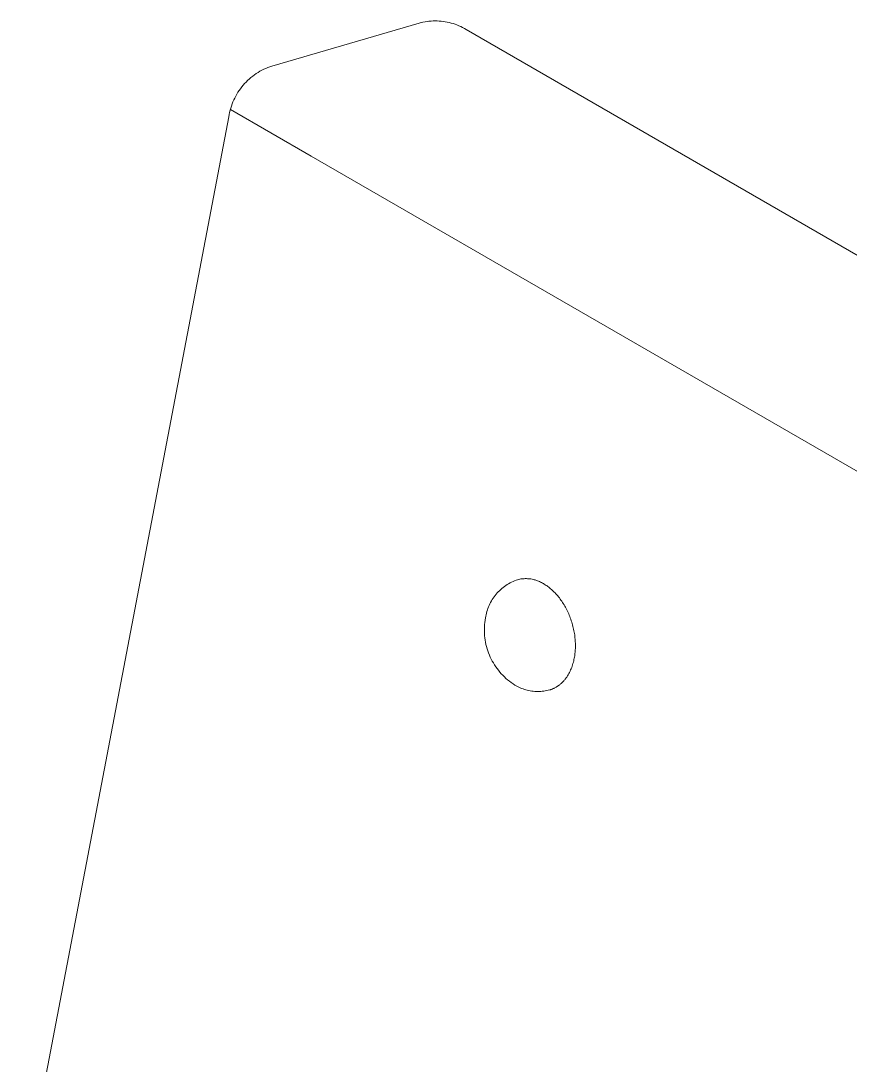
# Model space of a CAD drawing. Header units: millimetres. Extents: x -779 to 3049, y 55 to 2500.
# Drawn here: x 2525.8 to 2634.2, y 2262 to 2398.4 of the extents above; entities that cross this region are included whole.
import ezdxf

# ---------------------------------------------------------------- set-up
doc = ezdxf.new("R2010")
doc.units = ezdxf.units.MM
doc.layers.add('ZANO_R', color=7, linetype='Continuous', lineweight=0)

msp = doc.modelspace()

# ---------------------------------------------------------------- linework, layer by layer
at = {"layer": 'ZANO_R'}
for p, q in [((2558.59, 2392.51), (2577.81, 2398.11)), ((2577.81, 2398.11), (2578.07, 2398.18)), ((2578.07, 2398.18), (2578.32, 2398.24)), ((2578.32, 2398.24), (2578.59, 2398.29)), ((2578.59, 2398.29), (2578.85, 2398.33)), ((2578.85, 2398.33), (2579.11, 2398.36)), ((2579.11, 2398.36), (2579.38, 2398.39)), ((2579.38, 2398.39), (2579.64, 2398.4)), ((2579.64, 2398.4), (2579.91, 2398.41)), ((2579.91, 2398.41), (2580.17, 2398.4)), ((2580.17, 2398.4), (2580.44, 2398.39)), ((2580.44, 2398.39), (2580.7, 2398.37)), ((2580.7, 2398.37), (2580.97, 2398.34)), ((2580.97, 2398.34), (2581.23, 2398.3)), ((2581.23, 2398.3), (2581.49, 2398.25)), ((2581.49, 2398.25), (2581.75, 2398.19)), ((2581.75, 2398.19), (2582.01, 2398.13)), ((2582.01, 2398.13), (2582.26, 2398.05)), ((2582.26, 2398.05), (2582.52, 2397.97)), ((2582.52, 2397.97), (2582.77, 2397.88)), ((2582.77, 2397.88), (2583.01, 2397.78)), ((2583.01, 2397.78), (2583.25, 2397.67)), ((2583.25, 2397.67), (2583.49, 2397.55)), ((2583.49, 2397.55), (2583.73, 2397.43)), ((2583.73, 2397.43), (2583.96, 2397.3)), ((2583.96, 2397.3), (2789.01, 2278.91)), ((2557.27, 2391.96), (2557.53, 2392.08)), ((2557.53, 2392.08), (2557.79, 2392.2)), ((2557.79, 2392.2), (2558.05, 2392.32)), ((2558.05, 2392.32), (2558.32, 2392.42)), ((2558.32, 2392.42), (2558.59, 2392.51)), ((2555.21, 2390.42), (2555.41, 2390.62)), ((2555.41, 2390.62), (2555.63, 2390.82)), ((2555.63, 2390.82), (2555.84, 2391)), ((2555.84, 2391), (2556.07, 2391.18)), ((2556.07, 2391.18), (2556.3, 2391.35)), ((2556.3, 2391.35), (2556.53, 2391.52)), ((2556.53, 2391.52), (2556.77, 2391.67)), ((2556.77, 2391.67), (2557.02, 2391.82)), ((2557.02, 2391.82), (2557.27, 2391.96)), ((2554.14, 2389.08), (2554.3, 2389.32)), ((2554.3, 2389.32), (2554.47, 2389.55)), ((2554.47, 2389.55), (2554.64, 2389.78)), ((2554.64, 2389.78), (2554.82, 2390)), ((2554.82, 2390), (2555.01, 2390.22)), ((2555.01, 2390.22), (2555.21, 2390.42)), ((2553.48, 2387.81), (2553.6, 2388.08)), ((2553.6, 2388.08), (2553.72, 2388.33)), ((2553.72, 2388.33), (2553.85, 2388.59)), ((2553.85, 2388.59), (2553.99, 2388.84)), ((2553.99, 2388.84), (2554.14, 2389.08)), ((2553.05, 2386.45), (2553.12, 2386.73)), ((2553.12, 2386.73), (2553.19, 2387)), ((2563.69, 2380.75), (2553.17, 2386.82)), ((2553.19, 2387), (2553.28, 2387.28)), ((2553.28, 2387.28), (2553.38, 2387.55)), ((2553.38, 2387.55), (2553.48, 2387.81)), ((2525.77, 2243.38), (2552.94, 2385.89)), ((2552.94, 2385.89), (2552.99, 2386.17)), ((2552.99, 2386.17), (2553.05, 2386.45)), ((2768.72, 2262.37), (2563.69, 2380.75)), ((2589.9, 2325.06), (2590.09, 2325.15)), ((2589.9, 2325.06), (2590.09, 2325.15)), ((2590.09, 2325.15), (2590.29, 2325.24)), ((2590.09, 2325.15), (2590.29, 2325.24)), ((2590.29, 2325.24), (2590.49, 2325.32)), ((2590.29, 2325.24), (2590.49, 2325.32)), ((2590.49, 2325.32), (2590.69, 2325.39)), ((2590.49, 2325.32), (2590.69, 2325.39)), ((2590.83, 2325.42), (2590.69, 2325.39)), ((2590.83, 2325.42), (2590.69, 2325.39)), ((2590.98, 2325.45), (2590.83, 2325.42)), ((2590.98, 2325.45), (2590.83, 2325.42)), ((2591.12, 2325.48), (2590.98, 2325.45)), ((2591.12, 2325.48), (2590.98, 2325.45)), ((2591.27, 2325.5), (2591.12, 2325.48)), ((2591.27, 2325.5), (2591.12, 2325.48)), ((2591.41, 2325.51), (2591.27, 2325.5)), ((2591.41, 2325.51), (2591.27, 2325.5)), ((2591.56, 2325.52), (2591.41, 2325.51)), ((2591.56, 2325.52), (2591.41, 2325.51)), ((2591.7, 2325.53), (2591.56, 2325.52)), ((2591.7, 2325.53), (2591.56, 2325.52)), ((2591.85, 2325.53), (2591.7, 2325.53)), ((2591.85, 2325.53), (2591.7, 2325.53)), ((2592, 2325.52), (2591.85, 2325.53)), ((2592, 2325.52), (2591.85, 2325.53)), ((2592.14, 2325.51), (2592, 2325.52)), ((2592.14, 2325.51), (2592, 2325.52)), ((2592.29, 2325.5), (2592.14, 2325.51)), ((2592.29, 2325.5), (2592.14, 2325.51)), ((2592.43, 2325.48), (2592.29, 2325.5)), ((2592.43, 2325.48), (2592.29, 2325.5)), ((2592.58, 2325.45), (2592.43, 2325.48)), ((2592.58, 2325.45), (2592.43, 2325.48)), ((2592.72, 2325.42), (2592.58, 2325.45)), ((2592.72, 2325.42), (2592.58, 2325.45)), ((2592.86, 2325.39), (2592.72, 2325.42)), ((2592.86, 2325.39), (2592.72, 2325.42)), ((2593, 2325.35), (2592.86, 2325.39)), ((2593, 2325.35), (2592.86, 2325.39)), ((2593.14, 2325.3), (2593, 2325.35)), ((2593.14, 2325.3), (2593, 2325.35)), ((2593.28, 2325.26), (2593.14, 2325.3)), ((2593.28, 2325.26), (2593.14, 2325.3)), ((2593.42, 2325.2), (2593.28, 2325.26)), ((2593.42, 2325.2), (2593.28, 2325.26)), ((2593.55, 2325.14), (2593.42, 2325.2)), ((2593.55, 2325.14), (2593.42, 2325.2)), ((2593.68, 2325.08), (2593.55, 2325.14)), ((2593.68, 2325.08), (2593.55, 2325.14)), ((2588.02, 2323.65), (2588.17, 2323.8)), ((2588.02, 2323.65), (2588.17, 2323.8)), ((2588.17, 2323.8), (2588.32, 2323.95)), ((2588.17, 2323.8), (2588.32, 2323.95)), ((2588.32, 2323.95), (2588.48, 2324.1)), ((2588.32, 2323.95), (2588.48, 2324.1)), ((2588.48, 2324.1), (2588.64, 2324.24)), ((2588.48, 2324.1), (2588.64, 2324.24)), ((2588.64, 2324.24), (2588.81, 2324.38)), ((2588.64, 2324.24), (2588.81, 2324.38)), ((2588.81, 2324.38), (2588.98, 2324.51)), ((2588.81, 2324.38), (2588.98, 2324.51)), ((2588.98, 2324.51), (2589.16, 2324.63)), ((2588.98, 2324.51), (2589.16, 2324.63)), ((2589.16, 2324.63), (2589.34, 2324.75)), ((2589.16, 2324.63), (2589.34, 2324.75)), ((2589.34, 2324.75), (2589.52, 2324.86)), ((2589.34, 2324.75), (2589.52, 2324.86)), ((2589.52, 2324.86), (2589.71, 2324.96)), ((2589.52, 2324.86), (2589.71, 2324.96)), ((2589.71, 2324.96), (2589.9, 2325.06)), ((2589.71, 2324.96), (2589.9, 2325.06)), ((2593.81, 2325.02), (2593.68, 2325.08)), ((2593.81, 2325.02), (2593.68, 2325.08)), ((2593.94, 2324.94), (2593.81, 2325.02)), ((2593.94, 2324.94), (2593.81, 2325.02)), ((2594.07, 2324.87), (2593.94, 2324.94)), ((2594.07, 2324.87), (2593.94, 2324.94)), ((2594.18, 2324.8), (2594.07, 2324.87)), ((2594.18, 2324.8), (2594.07, 2324.87)), ((2594.3, 2324.73), (2594.18, 2324.8)), ((2594.3, 2324.73), (2594.18, 2324.8)), ((2594.42, 2324.65), (2594.3, 2324.73)), ((2594.42, 2324.65), (2594.3, 2324.73)), ((2594.54, 2324.57), (2594.42, 2324.65)), ((2594.54, 2324.57), (2594.42, 2324.65)), ((2594.66, 2324.48), (2594.54, 2324.57)), ((2594.66, 2324.48), (2594.54, 2324.57)), ((2594.77, 2324.39), (2594.66, 2324.48)), ((2594.77, 2324.39), (2594.66, 2324.48)), ((2594.89, 2324.3), (2594.77, 2324.39)), ((2594.89, 2324.3), (2594.77, 2324.39)), ((2595.01, 2324.2), (2594.89, 2324.3)), ((2595.01, 2324.2), (2594.89, 2324.3)), ((2595.13, 2324.1), (2595.01, 2324.2)), ((2595.13, 2324.1), (2595.01, 2324.2)), ((2595.24, 2323.99), (2595.13, 2324.1)), ((2595.24, 2323.99), (2595.13, 2324.1)), ((2595.36, 2323.88), (2595.24, 2323.99)), ((2595.36, 2323.88), (2595.24, 2323.99)), ((2595.48, 2323.77), (2595.36, 2323.88)), ((2595.48, 2323.77), (2595.36, 2323.88)), ((2595.59, 2323.65), (2595.48, 2323.77)), ((2595.59, 2323.65), (2595.48, 2323.77)), ((2587.06, 2322.23), (2587.16, 2322.42)), ((2587.06, 2322.23), (2587.16, 2322.42)), ((2587.16, 2322.42), (2587.27, 2322.61)), ((2587.16, 2322.42), (2587.27, 2322.61)), ((2587.27, 2322.61), (2587.38, 2322.79)), ((2587.27, 2322.61), (2587.38, 2322.79)), ((2587.38, 2322.79), (2587.5, 2322.97)), ((2587.38, 2322.79), (2587.5, 2322.97)), ((2587.5, 2322.97), (2587.62, 2323.15)), ((2587.5, 2322.97), (2587.62, 2323.15)), ((2587.62, 2323.15), (2587.75, 2323.32)), ((2587.62, 2323.15), (2587.75, 2323.32)), ((2587.75, 2323.32), (2587.88, 2323.48)), ((2587.75, 2323.32), (2587.88, 2323.48)), ((2587.88, 2323.48), (2588.02, 2323.65)), ((2587.88, 2323.48), (2588.02, 2323.65)), ((2595.7, 2323.53), (2595.59, 2323.65)), ((2595.7, 2323.53), (2595.59, 2323.65)), ((2595.82, 2323.4), (2595.7, 2323.53)), ((2595.82, 2323.4), (2595.7, 2323.53)), ((2595.93, 2323.27), (2595.82, 2323.4)), ((2595.93, 2323.27), (2595.82, 2323.4)), ((2596.04, 2323.14), (2595.93, 2323.27)), ((2596.04, 2323.14), (2595.93, 2323.27)), ((2596.15, 2323), (2596.04, 2323.14)), ((2596.15, 2323), (2596.04, 2323.14)), ((2596.25, 2322.86), (2596.15, 2323)), ((2596.25, 2322.86), (2596.15, 2323)), ((2596.36, 2322.72), (2596.25, 2322.86)), ((2596.36, 2322.72), (2596.25, 2322.86)), ((2596.46, 2322.57), (2596.36, 2322.72)), ((2596.46, 2322.57), (2596.36, 2322.72)), ((2596.56, 2322.42), (2596.46, 2322.57)), ((2596.56, 2322.42), (2596.46, 2322.57)), ((2596.66, 2322.26), (2596.56, 2322.42)), ((2596.66, 2322.26), (2596.56, 2322.42)), ((2586.62, 2321.02), (2586.67, 2321.23)), ((2586.62, 2321.02), (2586.67, 2321.23)), ((2586.67, 2321.23), (2586.74, 2321.43)), ((2586.67, 2321.23), (2586.74, 2321.43)), ((2586.74, 2321.43), (2586.81, 2321.64)), ((2586.74, 2321.43), (2586.81, 2321.64)), ((2586.81, 2321.64), (2586.89, 2321.84)), ((2586.81, 2321.64), (2586.89, 2321.84)), ((2586.89, 2321.84), (2586.97, 2322.03)), ((2586.89, 2321.84), (2586.97, 2322.03)), ((2586.97, 2322.03), (2587.06, 2322.23)), ((2586.97, 2322.03), (2587.06, 2322.23)), ((2596.76, 2322.1), (2596.66, 2322.26)), ((2596.76, 2322.1), (2596.66, 2322.26)), ((2596.85, 2321.94), (2596.76, 2322.1)), ((2596.85, 2321.94), (2596.76, 2322.1)), ((2596.95, 2321.78), (2596.85, 2321.94)), ((2596.95, 2321.78), (2596.85, 2321.94)), ((2597.04, 2321.61), (2596.95, 2321.78)), ((2597.04, 2321.61), (2596.95, 2321.78)), ((2597.12, 2321.44), (2597.04, 2321.61)), ((2597.12, 2321.44), (2597.04, 2321.61)), ((2597.21, 2321.27), (2597.12, 2321.44)), ((2597.21, 2321.27), (2597.12, 2321.44)), ((2597.29, 2321.1), (2597.21, 2321.27)), ((2597.29, 2321.1), (2597.21, 2321.27)), ((2597.37, 2320.92), (2597.29, 2321.1)), ((2597.37, 2320.92), (2597.29, 2321.1)), ((2586.37, 2319.52), (2586.4, 2319.81)), ((2586.37, 2319.52), (2586.4, 2319.81)), ((2586.4, 2319.81), (2586.44, 2320.1)), ((2586.4, 2319.81), (2586.44, 2320.1)), ((2586.44, 2320.1), (2586.49, 2320.39)), ((2586.44, 2320.1), (2586.49, 2320.39)), ((2586.49, 2320.39), (2586.53, 2320.6)), ((2586.49, 2320.39), (2586.53, 2320.6)), ((2586.53, 2320.6), (2586.57, 2320.81)), ((2586.53, 2320.6), (2586.57, 2320.81)), ((2586.57, 2320.81), (2586.62, 2321.02)), ((2586.57, 2320.81), (2586.62, 2321.02)), ((2597.44, 2320.75), (2597.37, 2320.92)), ((2597.44, 2320.75), (2597.37, 2320.92)), ((2597.51, 2320.57), (2597.44, 2320.75)), ((2597.51, 2320.57), (2597.44, 2320.75)), ((2597.58, 2320.39), (2597.51, 2320.57)), ((2597.58, 2320.39), (2597.51, 2320.57)), ((2597.65, 2320.21), (2597.58, 2320.39)), ((2597.65, 2320.21), (2597.58, 2320.39)), ((2597.71, 2320.02), (2597.65, 2320.21)), ((2597.71, 2320.02), (2597.65, 2320.21)), ((2597.77, 2319.84), (2597.71, 2320.02)), ((2597.77, 2319.84), (2597.71, 2320.02)), ((2597.83, 2319.65), (2597.77, 2319.84)), ((2597.83, 2319.65), (2597.77, 2319.84)), ((2586.35, 2319.24), (2586.37, 2319.52)), ((2586.35, 2319.24), (2586.37, 2319.52)), ((2586.35, 2318.94), (2586.35, 2319.24)), ((2586.35, 2318.94), (2586.35, 2319.24)), ((2586.35, 2318.65), (2586.35, 2318.94)), ((2586.35, 2318.65), (2586.35, 2318.94)), ((2586.36, 2318.36), (2586.35, 2318.65)), ((2586.36, 2318.36), (2586.35, 2318.65)), ((2586.38, 2318.07), (2586.36, 2318.36)), ((2586.38, 2318.07), (2586.36, 2318.36)), ((2597.88, 2319.47), (2597.83, 2319.65)), ((2597.88, 2319.47), (2597.83, 2319.65)), ((2597.93, 2319.28), (2597.88, 2319.47)), ((2597.93, 2319.28), (2597.88, 2319.47)), ((2597.97, 2319.1), (2597.93, 2319.28)), ((2597.97, 2319.1), (2597.93, 2319.28)), ((2598.01, 2318.91), (2597.97, 2319.1)), ((2598.01, 2318.91), (2597.97, 2319.1)), ((2598.05, 2318.72), (2598.01, 2318.91)), ((2598.05, 2318.72), (2598.01, 2318.91)), ((2598.09, 2318.54), (2598.05, 2318.72)), ((2598.09, 2318.54), (2598.05, 2318.72)), ((2598.12, 2318.35), (2598.09, 2318.54)), ((2598.12, 2318.35), (2598.09, 2318.54)), ((2598.15, 2318.17), (2598.12, 2318.35)), ((2598.15, 2318.17), (2598.12, 2318.35)), ((2586.41, 2317.78), (2586.38, 2318.07)), ((2586.41, 2317.78), (2586.38, 2318.07)), ((2586.45, 2317.5), (2586.41, 2317.78)), ((2586.45, 2317.5), (2586.41, 2317.78)), ((2586.5, 2317.21), (2586.45, 2317.5)), ((2586.5, 2317.21), (2586.45, 2317.5)), ((2586.56, 2316.93), (2586.5, 2317.21)), ((2586.56, 2316.93), (2586.5, 2317.21)), ((2598.17, 2317.98), (2598.15, 2318.17)), ((2598.17, 2317.98), (2598.15, 2318.17)), ((2598.19, 2317.8), (2598.17, 2317.98)), ((2598.19, 2317.8), (2598.17, 2317.98)), ((2598.21, 2317.62), (2598.19, 2317.8)), ((2598.21, 2317.62), (2598.19, 2317.8)), ((2598.22, 2317.44), (2598.21, 2317.62)), ((2598.22, 2317.44), (2598.21, 2317.62)), ((2598.23, 2317.26), (2598.22, 2317.44)), ((2598.23, 2317.26), (2598.22, 2317.44)), ((2598.24, 2317.08), (2598.23, 2317.26)), ((2598.24, 2317.08), (2598.23, 2317.26)), ((2598.25, 2316.91), (2598.24, 2317.08)), ((2598.25, 2316.91), (2598.24, 2317.08)), ((2586.63, 2316.64), (2586.56, 2316.93)), ((2586.63, 2316.64), (2586.56, 2316.93)), ((2586.71, 2316.36), (2586.63, 2316.64)), ((2586.71, 2316.36), (2586.63, 2316.64)), ((2586.79, 2316.09), (2586.71, 2316.36)), ((2586.79, 2316.09), (2586.71, 2316.36)), ((2586.89, 2315.81), (2586.79, 2316.09)), ((2586.89, 2315.81), (2586.79, 2316.09)), ((2587, 2315.54), (2586.89, 2315.81)), ((2587, 2315.54), (2586.89, 2315.81)), ((2598.15, 2315.43), (2598.17, 2315.58)), ((2598.15, 2315.43), (2598.17, 2315.58)), ((2598.17, 2315.58), (2598.19, 2315.74)), ((2598.17, 2315.58), (2598.19, 2315.74)), ((2598.19, 2315.74), (2598.2, 2315.9)), ((2598.19, 2315.74), (2598.2, 2315.9)), ((2598.2, 2315.9), (2598.22, 2316.06)), ((2598.2, 2315.9), (2598.22, 2316.06)), ((2598.22, 2316.06), (2598.23, 2316.23)), ((2598.22, 2316.06), (2598.23, 2316.23)), ((2598.23, 2316.23), (2598.24, 2316.39)), ((2598.23, 2316.23), (2598.24, 2316.39)), ((2598.24, 2316.56), (2598.25, 2316.73)), ((2598.24, 2316.56), (2598.25, 2316.73)), ((2598.24, 2316.39), (2598.24, 2316.56)), ((2598.24, 2316.39), (2598.24, 2316.56)), ((2598.25, 2316.73), (2598.25, 2316.91)), ((2598.25, 2316.73), (2598.25, 2316.91)), ((2587.12, 2315.28), (2587, 2315.54)), ((2587.12, 2315.28), (2587, 2315.54)), ((2587.24, 2315.02), (2587.12, 2315.28)), ((2587.24, 2315.02), (2587.12, 2315.28)), ((2587.38, 2314.76), (2587.24, 2315.02)), ((2587.38, 2314.76), (2587.24, 2315.02)), ((2587.52, 2314.51), (2587.38, 2314.76)), ((2587.52, 2314.51), (2587.38, 2314.76)), ((2587.67, 2314.26), (2587.52, 2314.51)), ((2587.67, 2314.26), (2587.52, 2314.51)), ((2587.83, 2314.02), (2587.67, 2314.26)), ((2587.83, 2314.02), (2587.67, 2314.26)), ((2597.82, 2314.09), (2597.88, 2314.26)), ((2597.82, 2314.09), (2597.88, 2314.26)), ((2597.88, 2314.26), (2597.93, 2314.43)), ((2597.88, 2314.26), (2597.93, 2314.43)), ((2597.93, 2314.43), (2597.98, 2314.6)), ((2597.93, 2314.43), (2597.98, 2314.6)), ((2597.98, 2314.6), (2598.02, 2314.78)), ((2597.98, 2314.6), (2598.02, 2314.78)), ((2598.02, 2314.78), (2598.06, 2314.95)), ((2598.02, 2314.78), (2598.06, 2314.95)), ((2598.06, 2314.95), (2598.1, 2315.13)), ((2598.06, 2314.95), (2598.1, 2315.13)), ((2598.1, 2315.13), (2598.12, 2315.28)), ((2598.1, 2315.13), (2598.12, 2315.28)), ((2598.12, 2315.28), (2598.15, 2315.43)), ((2598.12, 2315.28), (2598.15, 2315.43)), ((2588, 2313.78), (2587.83, 2314.02)), ((2588, 2313.78), (2587.83, 2314.02)), ((2588.18, 2313.55), (2588, 2313.78)), ((2588.18, 2313.55), (2588, 2313.78)), ((2588.36, 2313.32), (2588.18, 2313.55)), ((2588.36, 2313.32), (2588.18, 2313.55)), ((2588.55, 2313.1), (2588.36, 2313.32)), ((2588.55, 2313.1), (2588.36, 2313.32)), ((2588.75, 2312.89), (2588.55, 2313.1)), ((2588.75, 2312.89), (2588.55, 2313.1)), ((2588.96, 2312.69), (2588.75, 2312.89)), ((2588.96, 2312.69), (2588.75, 2312.89)), ((2597.21, 2312.81), (2597.3, 2312.96)), ((2597.21, 2312.81), (2597.3, 2312.96)), ((2597.3, 2312.96), (2597.39, 2313.11)), ((2597.3, 2312.96), (2597.39, 2313.11)), ((2597.39, 2313.11), (2597.47, 2313.27)), ((2597.39, 2313.11), (2597.47, 2313.27)), ((2597.47, 2313.27), (2597.55, 2313.42)), ((2597.47, 2313.27), (2597.55, 2313.42)), ((2597.55, 2313.42), (2597.62, 2313.59)), ((2597.55, 2313.42), (2597.62, 2313.59)), ((2597.62, 2313.59), (2597.69, 2313.75)), ((2597.62, 2313.59), (2597.69, 2313.75)), ((2597.69, 2313.75), (2597.76, 2313.92)), ((2597.69, 2313.75), (2597.76, 2313.92)), ((2597.76, 2313.92), (2597.82, 2314.09)), ((2597.76, 2313.92), (2597.82, 2314.09)), ((2589.17, 2312.49), (2588.96, 2312.69)), ((2589.17, 2312.49), (2588.96, 2312.69)), ((2589.39, 2312.3), (2589.17, 2312.49)), ((2589.39, 2312.3), (2589.17, 2312.49)), ((2589.62, 2312.12), (2589.39, 2312.3)), ((2589.62, 2312.12), (2589.39, 2312.3)), ((2589.85, 2311.94), (2589.62, 2312.12)), ((2589.85, 2311.94), (2589.62, 2312.12)), ((2590.09, 2311.78), (2589.85, 2311.94)), ((2590.09, 2311.78), (2589.85, 2311.94)), ((2590.33, 2311.62), (2590.09, 2311.78)), ((2590.33, 2311.62), (2590.09, 2311.78)), ((2590.5, 2311.52), (2590.33, 2311.62)), ((2590.5, 2311.52), (2590.33, 2311.62)), ((2590.67, 2311.43), (2590.5, 2311.52)), ((2590.67, 2311.43), (2590.5, 2311.52)), ((2595.92, 2311.47), (2595.98, 2311.51)), ((2595.92, 2311.47), (2595.98, 2311.51)), ((2595.98, 2311.51), (2596.05, 2311.56)), ((2595.98, 2311.51), (2596.05, 2311.56)), ((2596.05, 2311.56), (2596.12, 2311.61)), ((2596.05, 2311.56), (2596.12, 2311.61)), ((2596.12, 2311.61), (2596.18, 2311.66)), ((2596.12, 2311.61), (2596.18, 2311.66)), ((2596.18, 2311.66), (2596.25, 2311.71)), ((2596.18, 2311.66), (2596.25, 2311.71)), ((2596.25, 2311.71), (2596.31, 2311.77)), ((2596.25, 2311.71), (2596.31, 2311.77)), ((2596.31, 2311.77), (2596.38, 2311.82)), ((2596.31, 2311.77), (2596.38, 2311.82)), ((2596.38, 2311.82), (2596.44, 2311.88)), ((2596.38, 2311.82), (2596.44, 2311.88)), ((2596.44, 2311.88), (2596.5, 2311.94)), ((2596.44, 2311.88), (2596.5, 2311.94)), ((2596.5, 2311.94), (2596.56, 2312)), ((2596.5, 2311.94), (2596.56, 2312)), ((2596.56, 2312), (2596.62, 2312.06)), ((2596.56, 2312), (2596.62, 2312.06)), ((2596.62, 2312.06), (2596.68, 2312.12)), ((2596.62, 2312.06), (2596.68, 2312.12)), ((2596.68, 2312.12), (2596.74, 2312.18)), ((2596.68, 2312.12), (2596.74, 2312.18)), ((2596.74, 2312.18), (2596.79, 2312.25)), ((2596.74, 2312.18), (2596.79, 2312.25)), ((2596.79, 2312.25), (2596.85, 2312.31)), ((2596.79, 2312.25), (2596.85, 2312.31)), ((2596.85, 2312.31), (2596.9, 2312.38)), ((2596.85, 2312.31), (2596.9, 2312.38)), ((2596.9, 2312.38), (2596.95, 2312.45)), ((2596.9, 2312.38), (2596.95, 2312.45)), ((2596.95, 2312.45), (2597.01, 2312.52)), ((2596.95, 2312.45), (2597.01, 2312.52)), ((2597.01, 2312.52), (2597.11, 2312.66)), ((2597.01, 2312.52), (2597.11, 2312.66)), ((2597.11, 2312.66), (2597.21, 2312.81)), ((2597.11, 2312.66), (2597.21, 2312.81)), ((2590.85, 2311.34), (2590.67, 2311.43)), ((2590.85, 2311.34), (2590.67, 2311.43)), ((2591.03, 2311.26), (2590.85, 2311.34)), ((2591.03, 2311.26), (2590.85, 2311.34)), ((2591.21, 2311.18), (2591.03, 2311.26)), ((2591.21, 2311.18), (2591.03, 2311.26)), ((2591.4, 2311.11), (2591.21, 2311.18)), ((2591.4, 2311.11), (2591.21, 2311.18)), ((2591.58, 2311.05), (2591.4, 2311.11)), ((2591.58, 2311.05), (2591.4, 2311.11)), ((2591.77, 2310.99), (2591.58, 2311.05)), ((2591.77, 2310.99), (2591.58, 2311.05)), ((2591.96, 2310.94), (2591.77, 2310.99)), ((2591.96, 2310.94), (2591.77, 2310.99)), ((2592.16, 2310.9), (2591.96, 2310.94)), ((2592.16, 2310.9), (2591.96, 2310.94)), ((2592.35, 2310.86), (2592.16, 2310.9)), ((2592.35, 2310.86), (2592.16, 2310.9)), ((2592.55, 2310.83), (2592.35, 2310.86)), ((2592.55, 2310.83), (2592.35, 2310.86)), ((2592.74, 2310.81), (2592.55, 2310.83)), ((2592.74, 2310.81), (2592.55, 2310.83)), ((2592.94, 2310.79), (2592.74, 2310.81)), ((2592.94, 2310.79), (2592.74, 2310.81)), ((2593.13, 2310.78), (2592.94, 2310.79)), ((2593.13, 2310.78), (2592.94, 2310.79)), ((2593.33, 2310.78), (2593.13, 2310.78)), ((2593.33, 2310.78), (2593.13, 2310.78)), ((2593.53, 2310.78), (2593.33, 2310.78)), ((2593.53, 2310.78), (2593.33, 2310.78)), ((2593.73, 2310.79), (2593.53, 2310.78)), ((2593.73, 2310.79), (2593.53, 2310.78)), ((2593.92, 2310.81), (2593.73, 2310.79)), ((2593.92, 2310.81), (2593.73, 2310.79)), ((2594.12, 2310.83), (2593.92, 2310.81)), ((2594.12, 2310.83), (2593.92, 2310.81)), ((2594.31, 2310.86), (2594.12, 2310.83)), ((2594.31, 2310.86), (2594.12, 2310.83)), ((2594.51, 2310.9), (2594.31, 2310.86)), ((2594.51, 2310.9), (2594.31, 2310.86)), ((2594.7, 2310.94), (2594.51, 2310.9)), ((2594.7, 2310.94), (2594.51, 2310.9)), ((2594.89, 2310.99), (2594.7, 2310.94)), ((2594.89, 2310.99), (2594.7, 2310.94)), ((2594.89, 2310.99), (2594.97, 2311.01)), ((2594.89, 2310.99), (2594.97, 2311.01)), ((2594.97, 2311.01), (2595.04, 2311.04)), ((2594.97, 2311.01), (2595.04, 2311.04)), ((2595.04, 2311.04), (2595.12, 2311.06)), ((2595.04, 2311.04), (2595.12, 2311.06)), ((2595.12, 2311.06), (2595.2, 2311.09)), ((2595.12, 2311.06), (2595.2, 2311.09)), ((2595.2, 2311.09), (2595.27, 2311.12)), ((2595.2, 2311.09), (2595.27, 2311.12)), ((2595.27, 2311.12), (2595.34, 2311.15)), ((2595.27, 2311.12), (2595.34, 2311.15)), ((2595.34, 2311.15), (2595.42, 2311.19)), ((2595.34, 2311.15), (2595.42, 2311.19)), ((2595.42, 2311.19), (2595.49, 2311.22)), ((2595.42, 2311.19), (2595.49, 2311.22)), ((2595.49, 2311.22), (2595.56, 2311.26)), ((2595.49, 2311.22), (2595.56, 2311.26)), ((2595.56, 2311.26), (2595.64, 2311.3)), ((2595.56, 2311.26), (2595.64, 2311.3)), ((2595.64, 2311.3), (2595.71, 2311.34)), ((2595.64, 2311.3), (2595.71, 2311.34)), ((2595.71, 2311.34), (2595.78, 2311.38)), ((2595.71, 2311.34), (2595.78, 2311.38)), ((2595.78, 2311.38), (2595.85, 2311.42)), ((2595.78, 2311.38), (2595.85, 2311.42)), ((2595.85, 2311.42), (2595.92, 2311.47)), ((2595.85, 2311.42), (2595.92, 2311.47))]:
    msp.add_line(p, q, dxfattribs=at)

doc.saveas('drawing.dxf')
